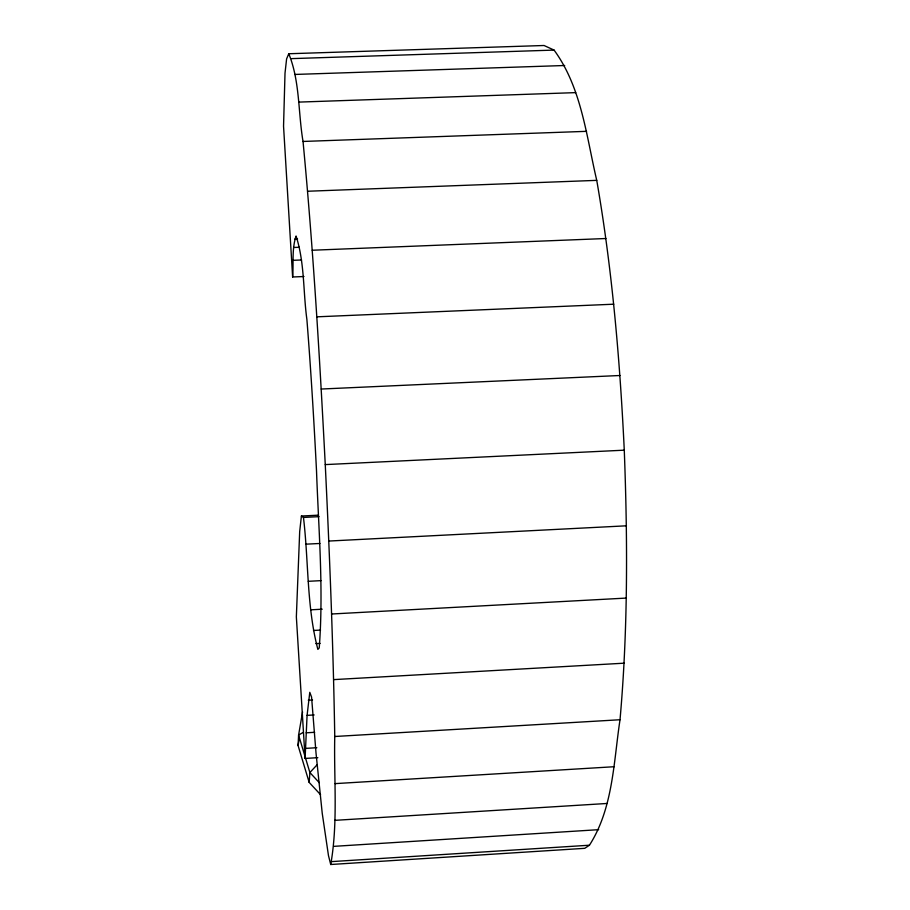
<?xml version="1.0" encoding="UTF-8"?>
<svg xmlns="http://www.w3.org/2000/svg" width="910" height="910" viewBox="0 0 910 910"><rect width="100%" height="100%" fill="white"/><g stroke="black" fill="none" stroke-linecap="round" stroke-linejoin="round"><path stroke-width="1.36" d="M317.829 757.677L305.089 758.439L307.079 715.362L309.787 692.317L311.573 697.083L316.02 753.093L322.231 813.278L328.476 855.616L330.728 864.5L584.755 848.325L589.441 845.219C613.169 808.205 613.602 761.943 620.017 719.742C627.98 630.118 627.672 540.017 624.271 450.177C619.926 359.837 612.214 269.531 596.744 180.362C586.359 136.238 581.592 87.667 554.076 50.095L544.055 45.5L288.766 53.747L286.604 58.888L285.012 73.164L283.545 126.183L292.633 276.981L303.974 276.526M330.728 864.5C338.156 822.504 333.788 779.017 334.755 736.497C333.265 645.816 329.647 555.18 325.257 464.6C319.649 356.777 313.267 248.965 303.03 141.459C298.105 112.522 299.97 81.115 288.766 53.747M292.633 276.981C293.725 263.445 291.666 249.021 296.068 236.008C304.702 262.546 303.098 291.871 306.886 319.455C310.901 369.915 313.939 420.443 316.521 470.982C318.602 529.87 323.676 588.975 319.239 647.874L317.874 649.41C306.59 606.515 308.706 561.288 303.462 517.437L301.403 516.027L299.686 531.565L296.353 616.878L305.089 758.439M320.593 794.737L309.173 782.407L298.071 745.54L298.594 735.075L302.564 711.961M309.173 782.407L309.889 772.544L298.594 735.075L303.235 732.379M298.071 745.54L299.026 739.989M317.249 764.616L309.889 772.544L319.251 782.634M333.572 846.368L598.678 829.67M331.809 861.599L589.441 845.219M334.698 820.354L607.027 803.473M335.108 783.624L614.216 766.72M307.079 715.362L314.143 714.953M306.158 732.812L314.655 732.311M334.755 736.497L620.017 719.742M305.51 748.395L316.816 747.724M333.595 679.622L624.146 663.185M308.285 700.234L312.528 699.983M313.472 630.471L320.559 630.084M315.872 643.632L320.115 643.393M310.89 609.814L322.22 609.199M331.604 614L626.364 598.075M328.794 541.052L626.455 525.809M305.794 544.18L319.911 543.463M308.285 581.308L321.002 580.637M301.403 516.027L318.329 515.174M303.462 517.437L319 516.652M325.257 464.6L624.271 450.177M321.219 389.036L619.972 375.5M316.816 316.828L613.761 304.202M294.749 239.137L297.57 239.023M293.737 247.486L299.379 247.258M312.21 250.239L605.912 238.511M293.031 260.317L301.517 259.976M307.569 191.248L596.744 180.362M303.03 141.459L586.563 131.336M294.829 74.449L564.678 65.509M298.719 102.102L575.689 92.627M291.507 58.627L554.076 50.095"/></g></svg>
